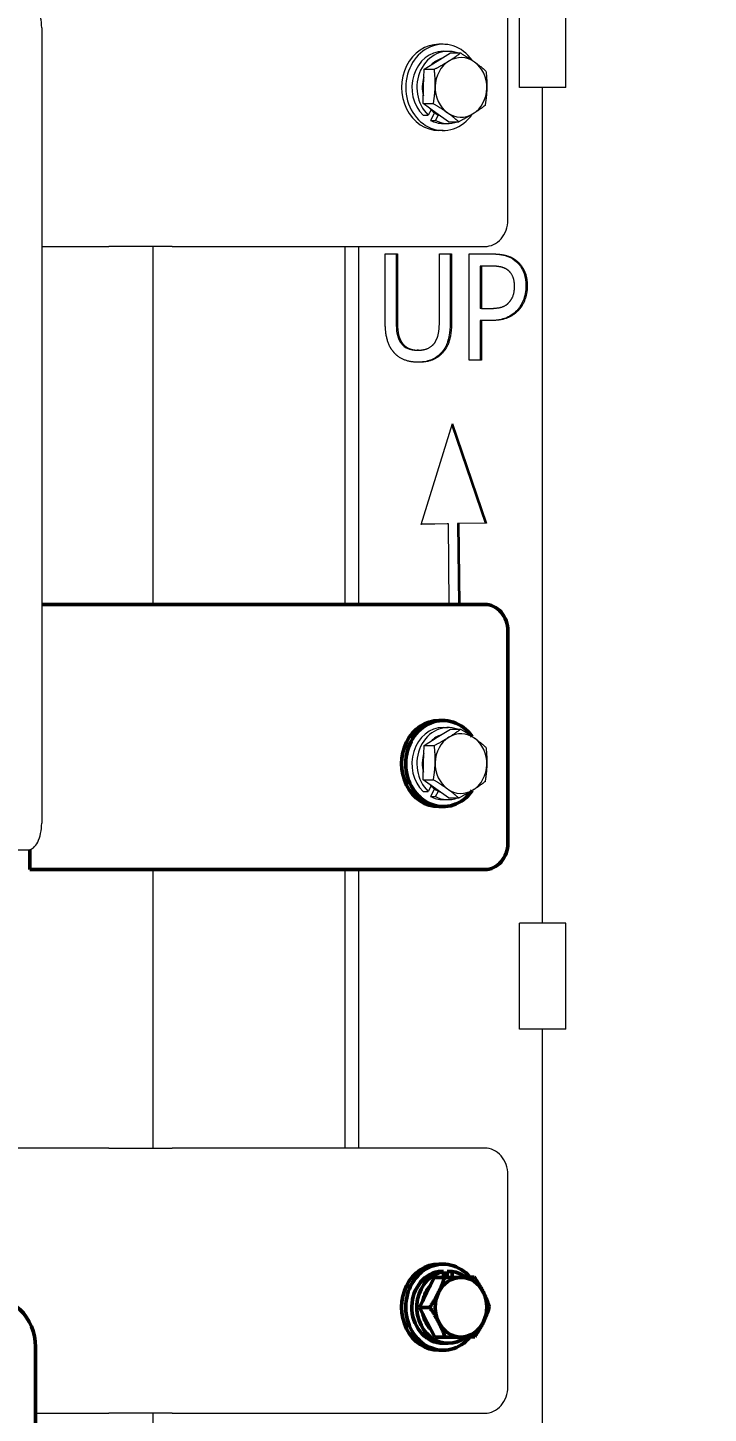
# Model space of a CAD drawing. Header units: inches. Extents: x 15 to 402, y 6 to 261.
# Drawn here: x 290.75 to 297.16, y 94.76 to 107.83 of the extents above; entities that cross this region are included whole.
import ezdxf

# ---------------------------------------------------------------- set-up
doc = ezdxf.new("R2010")
doc.units = ezdxf.units.IN
doc.header["$LTSCALE"] = 12
doc.header["$MEASUREMENT"] = 0
doc.layers.add('Dimension (ANSI)', color=7, linetype='Continuous', lineweight=25)
doc.layers.add('Visible (ANSI)', color=7, linetype='Continuous', lineweight=50)
doc.styles.add('MEMCOR Medium', font='arial.ttf')
doc.dimstyles.new('Default (ANSI)', dxfattribs={"dimscale": 12, "dimtxt": 0.15, "dimasz": 0.098425, "dimexe": 0.125, "dimexo": 0.0625, "dimgap": 0.031496, "dimtad": 0, "dimtih": 1, "dimtoh": 1, "dimdec": 4, "dimrnd": 1e-08, "dimzin": 3, "dimdsep": 46, "dimlunit": 5, "dimtxsty": 'MEMCOR Medium', "dimcen": 0.09, "dimdle": 0.393701, "dimclrd": 256, "dimclre": 256, "dimclrt": 256, "dimadec": 0, "dimazin": 1, "dimtfac": 0.8, "dimtofl": 0, "dimtmove": 0, "dimatfit": 3, "dimfxl": 1, "dimfrac": 1, "dimtolj": 1, "dimtzin": 4, "dimlwd": -1, "dimlwe": -1, "dimarcsym": 0})

# ---------------------------------------------------------------- blocks, each defined once
blk = doc.blocks.new('*D27')
at = {"layer": 'Defpoints', "color": 0, "transparency": 16777216}
for p in [(303.179, 130.769), (255.165, 40.014), (282.974, 40.014)]:
    blk.add_point(p, dxfattribs=at)
at = {"layer": 'Dimension (ANSI)', "transparency": 16777216}
for p, q in [((302.429, 130.769), (253.665, 130.769)), ((255.165, 129.588), (255.165, 91.538)), ((255.165, 41.195), (255.165, 79.246)), ((282.224, 40.014), (253.665, 40.014))]:
    blk.add_line(p, q, dxfattribs=at)
for points in [[(254.968, 129.588), (255.362, 129.588), (255.165, 130.769)], [(254.968, 41.195), (255.362, 41.195), (255.165, 40.014)]]:
    blk.add_solid(points, dxfattribs=at)
at = {"layer": 'Dimension (ANSI)', "transparency": 16777216, "char_height": 1.8, "attachment_point": 5, "style": 'MEMCOR Medium'}
for s, insert in [('\\A1; \\fArial|b0|i0;\\H1.8000;90{\\H0.8x;\\S3#4;} in', (255.165, 87.241)), ('\\A1;[2305.2 mm]{\\P\\fArial|b0|i0;\\H1.8000;SHIPPING HEIGHT\\P\\fArial|b0|i0;\\H1.8000;REF.}', (255.165, 81.095))]:
    blk.add_mtext(s, dxfattribs=dict(at, insert=insert))

msp = doc.modelspace()

# ---------------------------------------------------------------- linework, layer by layer
at = {"layer": 'Visible (ANSI)', "linetype": 'Continuous', "lineweight": 18}
for p, q in [((295.384358, 107.264122), (295.384358, 108.264122)), ((295.820445, 107.264122), (295.820445, 108.264122)), ((295.274956, 106.014122), (295.274956, 108.014122)), ((290.883116, 107.826622), (290.883116, 100.326622)), ((294.665437, 107.670122), (294.625437, 107.670122)), ((294.486019, 107.434917), (294.609798, 107.511678)), ((294.609798, 107.511678), (294.733576, 107.588439)), ((294.665437, 107.604122), (294.712437, 107.604122)), ((294.733576, 107.588439), (294.830027, 107.588439)), ((294.481701, 107.272759), (294.486019, 107.434917)), ((294.486019, 107.434917), (294.58247, 107.434917)), ((294.477383, 107.1106), (294.481701, 107.272759)), ((295.820445, 107.264122), (295.384358, 107.264122)), ((295.600864, 99.384122), (295.600864, 107.264122)), ((294.477325, 107.002553), (294.524325, 107.002553)), ((294.477383, 107.1106), (294.573834, 107.1106)), ((294.596843, 107.025202), (294.477383, 107.1106)), ((294.551537, 107.053308), (294.524325, 107.002553)), ((294.584972, 107.024753), (294.546541, 106.953073)), ((294.593541, 106.953073), (294.620753, 107.003828)), ((294.716302, 106.939804), (294.596843, 107.025202)), ((294.546541, 106.953073), (294.593541, 106.953073)), ((294.665437, 106.858122), (294.625437, 106.858122)), ((294.665437, 106.924122), (294.712437, 106.924122)), ((294.716302, 106.939804), (294.812754, 106.939804)), ((290.883116, 105.764122), (291.514721, 105.764122)), ((292.112357, 105.764122), (291.514721, 105.764122)), ((291.930128, 105.764122), (291.930128, 102.389122)), ((291.932165, 102.389122), (291.932165, 105.764122)), ((292.112357, 105.764122), (295.05845, 105.764122)), ((293.743813, 102.389122), (293.743813, 105.764122)), ((293.868813, 105.764122), (293.868813, 102.389122)), ((294.119215, 105.069965), (294.119215, 105.693952)), ((294.119215, 105.693952), (294.234311, 105.693952)), ((294.221811, 105.693952), (294.221811, 105.069965)), ((294.234311, 105.693952), (294.234311, 105.069965)), ((294.630829, 105.066724), (294.630829, 105.693952)), ((294.630829, 105.693952), (294.745925, 105.693952)), ((294.733425, 105.693952), (294.733425, 105.069965)), ((294.745925, 105.693952), (294.745925, 105.069965)), ((294.910849, 104.693952), (294.910849, 105.693952)), ((294.910849, 105.693952), (295.128408, 105.693952)), ((295.025945, 105.578879), (295.013445, 105.578879)), ((295.013445, 105.578879), (295.013445, 105.180176)), ((295.025945, 105.578879), (295.025945, 105.180176)), ((295.12139, 105.578879), (295.025945, 105.578879)), ((295.025945, 105.180176), (295.013445, 105.180176)), ((295.025945, 105.180176), (295.104547, 105.180176)), ((295.025945, 105.066724), (295.013445, 105.066724)), ((295.013445, 105.066724), (295.013445, 104.693952)), ((295.123495, 105.066724), (295.025945, 105.066724)), ((295.025945, 105.066724), (295.025945, 104.693952)), ((294.432219, 104.786335), (294.419719, 104.786335)), ((295.025945, 104.693952), (294.910849, 104.693952)), ((294.458221, 103.144579), (294.752922, 104.096782)), ((294.746966, 104.077538), (295.060381, 103.155855)), ((294.752922, 104.096782), (295.072881, 103.155855)), ((294.714714, 103.15008), (294.458221, 103.144579)), ((294.702214, 103.15008), (294.458305, 103.144849)), ((294.714714, 103.15008), (294.702214, 103.15008)), ((294.723534, 102.389122), (294.714714, 103.15008)), ((295.060381, 103.155855), (294.800326, 103.151662)), ((294.800326, 103.151662), (294.810315, 102.389122)), ((294.812826, 103.151662), (294.800326, 103.151662)), ((295.072881, 103.155855), (294.812826, 103.151662)), ((294.812826, 103.151662), (294.822815, 102.389122)), ((295.072881, 103.155855), (295.060381, 103.155855)), ((294.486019, 101.059917), (294.609798, 101.136678)), ((294.609798, 101.136678), (294.733576, 101.213439)), ((294.665437, 101.229122), (294.712437, 101.229122)), ((294.733576, 101.213439), (294.830027, 101.213439)), ((294.481701, 100.897759), (294.486019, 101.059917)), ((294.486019, 101.059917), (294.58247, 101.059917)), ((294.477383, 100.7356), (294.481701, 100.897759)), ((294.477383, 100.7356), (294.573834, 100.7356)), ((294.596843, 100.650202), (294.477383, 100.7356)), ((294.477325, 100.627553), (294.524325, 100.627553)), ((294.551537, 100.678308), (294.524325, 100.627553)), ((294.584972, 100.649753), (294.546541, 100.578073)), ((294.593541, 100.578073), (294.620753, 100.628828)), ((294.716302, 100.564804), (294.596843, 100.650202)), ((294.546541, 100.578073), (294.593541, 100.578073)), ((294.665437, 100.549122), (294.712437, 100.549122)), ((294.716302, 100.564804), (294.812754, 100.564804)), ((290.433356, 100.076622), (290.758116, 100.076622)), ((291.930128, 99.889122), (291.930128, 97.264122)), ((291.932165, 97.264122), (291.932165, 99.889122)), ((293.743813, 97.264122), (293.743813, 99.889122)), ((293.868813, 99.889122), (293.868813, 97.264122)), ((295.820445, 99.384122), (295.384358, 99.384122)), ((295.384358, 98.384122), (295.384358, 99.384122)), ((295.820445, 98.384122), (295.820445, 99.384122)), ((295.820445, 98.384122), (295.384358, 98.384122)), ((295.600864, 90.504122), (295.600864, 98.384122)), ((291.514721, 97.264122), (290.508043, 97.264122)), ((291.514721, 97.264122), (292.112357, 97.264122)), ((295.05845, 97.264122), (292.112357, 97.264122)), ((295.274956, 95.014122), (295.274956, 97.014122)), ((290.825103, 94.764122), (291.514721, 94.764122)), ((292.112357, 94.764122), (291.514721, 94.764122)), ((291.930128, 94.764122), (291.930128, 81.014122)), ((291.932165, 81.014122), (291.932165, 94.764122)), ((292.112357, 94.764122), (295.05845, 94.764122))]:
    msp.add_line(p, q, dxfattribs=at)
at = {"layer": 'Visible (ANSI)'}
for p, q in [((291.514721, 102.389122), (290.883116, 102.389122)), ((291.514721, 102.389122), (292.112357, 102.389122)), ((295.05845, 102.389122), (292.112357, 102.389122)), ((295.274956, 100.139122), (295.274956, 102.139122)), ((294.665437, 101.295122), (294.625437, 101.295122)), ((294.665437, 100.483122), (294.625437, 100.483122)), ((290.773043, 100.078411), (290.773043, 99.889122)), ((290.773043, 99.889122), (291.514721, 99.889122)), ((292.112357, 99.889122), (291.514721, 99.889122)), ((292.112357, 99.889122), (295.05845, 99.889122)), ((294.665437, 96.170122), (294.625437, 96.170122)), ((294.513042, 95.902302), (294.582132, 96.043567)), ((294.582132, 96.043567), (294.722626, 96.045109)), ((294.582132, 96.043567), (294.678583, 96.043567)), ((294.621964, 96.100396), (294.668964, 96.100396)), ((294.668964, 96.100396), (294.669424, 96.044525)), ((294.703367, 96.101289), (294.750367, 96.101289)), ((294.703367, 96.101289), (294.70383, 96.044946)), ((294.723783, 96.045122), (294.712437, 96.045122)), ((294.722626, 96.045109), (294.86312, 96.046651)), ((294.750827, 96.045419), (294.750367, 96.101289)), ((294.86312, 96.046651), (294.959571, 96.046651)), ((294.443952, 95.761038), (294.513042, 95.902302)), ((294.515355, 95.621315), (294.443952, 95.761038)), ((294.443952, 95.761038), (294.540403, 95.761038)), ((294.586759, 95.481593), (294.515355, 95.621315)), ((290.825103, 79.889122), (290.825103, 95.389122)), ((294.586759, 95.481593), (294.68321, 95.481593)), ((294.665437, 95.358122), (294.625437, 95.358122)), ((294.665437, 95.424122), (294.712437, 95.424122))]:
    msp.add_line(p, q, dxfattribs=at)
msp.add_arc((290.325103, 95.389122), 0.5, 0, 90, dxfattribs=at)
at = {"layer": 'Visible (ANSI)', "linetype": 'Continuous', "lineweight": 18}
for centre, major_axis, ratio, start_param, end_param in [((290.758116, 107.826622), (0, 0.25), 0.5, 4.71238898, 6.283185307), ((294.625437, 107.264122), (0, 0.406), 0.866025404, 0, 3.141592675), ((294.665437, 107.264122), (0, 0.406), 0.866025404, 5.391572025, 10.323449947), ((294.712437, 107.264122), (0, 0.34), 0.866025404, 5.978279256, 8.731759326), ((294.665437, 107.264122), (0, 0.34), 0.866025404, 0, 2.448574019), ((294.712437, 107.264122), (0, 0.281), 0.866025404, 0.271922069, 0.713794523), ((294.833939, 107.264122), (0, -0.281), 0.866025404, 3.63445095, 4.681648501), ((294.833939, 107.264122), (0, 0.281), 0.866025404, 5.728846052, 6.776043603), ((294.833939, 107.264122), (0, 0.281), 0.866025404, 4.681648501, 5.728846052), ((294.712437, 107.264122), (0, 0.281), 0.866025404, 1.218201593, 1.861910101), ((294.833939, 107.264122), (0, -0.281), 0.866025404, 4.681648501, 5.728846052), ((294.833939, 107.264122), (0, 0.281), 0.866025404, 3.63445095, 4.681648501), ((294.712437, 107.264122), (0, -0.281), 0.866025404, 5.49575819, 5.961933914), ((294.833939, 107.264122), (0, -0.281), 0.866025404, 5.728846052, 6.776043603), ((294.665437, 107.264122), (0, -0.34), 0.866025404, 5.867525432, 6.283185307), ((294.712437, 107.264122), (0, -0.34), 0.866025404, 5.867525432, 6.588091358), ((295.05845, 106.014122), (0, -0.25), 0.866025404, 0, 1.570796327), ((294.712437, 100.889122), (0, 0.34), 0.866025404, 5.978279256, 8.731759326), ((294.665437, 100.889122), (0, 0.34), 0.866025404, 0, 2.448574019), ((294.712437, 100.889122), (0, 0.281), 0.866025404, 0.271922069, 0.713794523), ((294.833939, 100.889122), (0, -0.281), 0.866025404, 3.63445095, 4.681648501), ((294.833939, 100.889122), (0, 0.281), 0.866025404, 5.728846052, 6.776043603), ((294.833939, 100.889122), (0, 0.281), 0.866025404, 4.681648501, 5.728846052), ((294.712437, 100.889122), (0, 0.281), 0.866025404, 1.218201593, 1.861910101), ((294.833939, 100.889122), (0, -0.281), 0.866025404, 4.681648501, 5.728846052), ((294.833939, 100.889122), (0, 0.281), 0.866025404, 3.63445095, 4.681648501), ((294.712437, 100.889122), (0, -0.281), 0.866025404, 5.49575819, 5.961933914), ((294.833939, 100.889122), (0, -0.281), 0.866025404, 5.728846052, 6.776043603), ((294.665437, 100.889122), (0, -0.34), 0.866025404, 5.867525432, 6.283185307), ((294.712437, 100.889122), (0, -0.34), 0.866025404, 5.867525432, 6.588091358), ((290.758116, 100.326622), (0, -0.25), 0.5, 0, 1.570796327), ((295.05845, 97.014122), (0, 0.25), 0.866025404, 4.71238898, 6.283185307), ((295.05845, 95.014122), (0, -0.25), 0.866025404, 0, 1.570796327)]:
    msp.add_ellipse(centre, major_axis=major_axis, ratio=ratio, start_param=start_param, end_param=end_param, dxfattribs=at)
at = {"layer": 'Visible (ANSI)'}
for centre, major_axis, start_param, end_param in [((295.05845, 102.139122), (0, 0.25), 4.71238898, 6.283185307), ((294.625437, 100.889122), (0, 0.406), 0, 3.141592654), ((294.665437, 100.889122), (0, 0.406), 5.391572025, 10.323449947), ((295.05845, 100.139122), (0, -0.25), 0, 1.570796327), ((294.625437, 95.764122), (0, 0.406), 0, 3.141592654), ((294.665437, 95.764122), (0, 0.406), 5.482040806, 10.234527939), ((294.665437, 95.764122), (0, 0.34), 0.148184853, 3.141592654), ((294.712437, 95.764122), (0, -0.34), 3.289777507, 6.883750477), ((294.833939, 95.764122), (0, 0.281), 0.009505474, 1.056703025), ((294.712437, 95.764122), (0, 0.281), 0, 0.040758135), ((294.712437, 95.764122), (0, 0.34), 5.693235931, 6.154011401), ((294.833939, 95.764122), (0, 0.281), 5.245493229, 6.292690781), ((294.712437, 95.764122), (0, 0.281), 0.756467487, 1.356938562), ((294.833939, 95.764122), (0, -0.281), 4.198295678, 5.245493229), ((294.833939, 95.764122), (0, 0.281), 4.198295678, 5.245493229), ((294.712437, 95.764122), (0, 0.281), 1.805320633, 2.402480519), ((294.833939, 95.764122), (0, -0.281), 5.245493229, 6.292690781), ((294.833939, 95.764122), (0, -0.281), 0.009505474, 1.056703025)]:
    msp.add_ellipse(centre, major_axis=major_axis, ratio=0.866025404, start_param=start_param, end_param=end_param, dxfattribs=at)
at = {"layer": 'Visible (ANSI)', "linetype": 'Continuous', "lineweight": 18}
for points in [[(294.58247, 107.434917), (294.661352, 107.476054), (294.718798, 107.511678)], [(294.718798, 107.511678), (294.776243, 107.547303), (294.830027, 107.588439)], [(294.830027, 107.588439), (294.906594, 107.542675), (294.962036, 107.503042)], [(294.590701, 107.272759), (294.592705, 107.348017), (294.58247, 107.434917)], [(294.962036, 107.503042), (295.017477, 107.463408), (295.068947, 107.417644)], [(295.068947, 107.417644), (295.079182, 107.330743), (295.077177, 107.255485)], [(294.573834, 107.1106), (294.588697, 107.1975), (294.590701, 107.272759)], [(295.077177, 107.255485), (295.075173, 107.180227), (295.06031, 107.093326)], [(294.705843, 107.025202), (294.650401, 107.064835), (294.573834, 107.1106)], [(294.812754, 106.939804), (294.761284, 106.985569), (294.705843, 107.025202)], [(294.949081, 107.016565), (294.891635, 106.98094), (294.812754, 106.939804)], [(295.06031, 107.093326), (295.006526, 107.05219), (294.949081, 107.016565)], [(294.58247, 101.059917), (294.661352, 101.101054), (294.718798, 101.136678)], [(294.718798, 101.136678), (294.776243, 101.172303), (294.830027, 101.213439)], [(294.830027, 101.213439), (294.906594, 101.167675), (294.962036, 101.128042)], [(294.962036, 101.128042), (295.017477, 101.088408), (295.068947, 101.042644)], [(294.590701, 100.897759), (294.592705, 100.973017), (294.58247, 101.059917)], [(295.068947, 101.042644), (295.079182, 100.955743), (295.077177, 100.880485)], [(294.573834, 100.7356), (294.588697, 100.8225), (294.590701, 100.897759)], [(295.077177, 100.880485), (295.075173, 100.805227), (295.06031, 100.718326)], [(294.705843, 100.650202), (294.650401, 100.689835), (294.573834, 100.7356)], [(295.06031, 100.718326), (295.006526, 100.67719), (294.949081, 100.641565)], [(294.812754, 100.564804), (294.761284, 100.610569), (294.705843, 100.650202)], [(294.949081, 100.641565), (294.891635, 100.60594), (294.812754, 100.564804)]]:
    msp.add_rational_spline(points, [1, 1.0379548493, 1], degree=2, dxfattribs=at)
for points, knots in [([(295.115908, 105.693952), (295.150873, 105.693952), (295.204167, 105.69172), (295.284189, 105.668785), (295.314931, 105.653748), (295.342591, 105.631553)], [-0.7255066345, -0.7255066345, -0.7255066345, -0.7255066345, -0.2963664951, -0.2963664951, 0, 0, 0, 0]), ([(295.342591, 105.631553), (295.36157, 105.616626), (295.378479, 105.599038), (295.40462, 105.562208), (295.418084, 105.539648), (295.44101, 105.473219), (295.445756, 105.432628), (295.445756, 105.392494)], [-0.8444770711, -0.8444770711, -0.8444770711, -0.8444770711, -0.5445297246, -0.5445297246, -0.3058237555, -0.3058237555, 0, 0, 0, 0]), ([(295.445756, 105.392494), (295.445756, 105.36881), (295.443754, 105.345339), (295.434155, 105.292691), (295.426432, 105.270278), (295.408447, 105.223916), (295.391718, 105.195082), (295.369961, 105.170451)], [-0.4807015504, -0.4807015504, -0.4807015504, -0.4807015504, -0.3871149581, -0.3871149581, -0.2680978808, -0.2680978808, 0, 0, 0, 0]), ([(295.369961, 105.170451), (295.355046, 105.153499), (295.338769, 105.138525), (295.303177, 105.112446), (295.284207, 105.10168), (295.242586, 105.083623), (295.1967, 105.066724), (295.110995, 105.066724)], [-2.121990443, -2.121990443, -2.121990443, -2.121990443, -1.442842816, -1.442842816, -0.754099623, -0.754099623, 0, 0, 0, 0]), ([(294.221811, 105.069965), (294.221811, 105.004306), (294.226851, 104.968349), (294.235283, 104.920529), (294.24473, 104.893176), (294.259006, 104.868182)], [-0.371862003, -0.371862003, -0.371862003, -0.371862003, -0.2281453177, -0.2281453177, 0, 0, 0, 0]), ([(294.733425, 105.069965), (294.733425, 105.030018), (294.731427, 104.988881), (294.718913, 104.896437), (294.708341, 104.865718), (294.690808, 104.819338), (294.673268, 104.790236), (294.650612, 104.765265)], [-0.467674705, -0.467674705, -0.467674705, -0.467674705, -0.3856132751, -0.3856132751, -0.275578199, -0.275578199, 0, 0, 0, 0]), ([(294.259006, 104.868182), (294.267104, 104.854015), (294.276821, 104.841537), (294.30239, 104.817614), (294.316468, 104.809602), (294.355892, 104.790911), (294.388448, 104.786335), (294.419719, 104.786335)], [-0.4545311978, -0.4545311978, -0.4545311978, -0.4545311978, -0.3744036195, -0.3744036195, -0.2751501522, -0.2751501522, 0, 0, 0, 0]), ([(294.650612, 104.765265), (294.636967, 104.749776), (294.622078, 104.736088), (294.589653, 104.712585), (294.572489, 104.703044), (294.532638, 104.686525), (294.49311, 104.673695), (294.426133, 104.672919)], [-1.621814164, -1.621814164, -1.621814164, -1.621814164, -1.122952591, -1.122952591, -0.623679835, -0.623679835, -0.019053199, -0.019053199, -0.019053199, -0.019053199])]:
    msp.add_open_spline(points, degree=3, knots=knots, dxfattribs=at)
for points in [[(295.128408, 105.693952), (295.205606, 105.693952), (295.313684, 105.664779), (295.355091, 105.631553)], [(295.275787, 105.540792), (295.248416, 105.561861), (295.175429, 105.578879), (295.12139, 105.578879)], [(295.355091, 105.631553), (295.403515, 105.593466), (295.458256, 105.475962), (295.458256, 105.392494)], [(295.338247, 105.388442), (295.338247, 105.440306), (295.307368, 105.516481), (295.275787, 105.540792)], [(295.289121, 105.240143), (295.315088, 105.270127), (295.338247, 105.34063), (295.338247, 105.388442)], [(295.458256, 105.392494), (295.458256, 105.327664), (295.418253, 105.21097), (295.382461, 105.170451)], [(295.104547, 105.180176), (295.174727, 105.180176), (295.261049, 105.206108), (295.289121, 105.240143)], [(295.382461, 105.170451), (295.337545, 105.119398), (295.216133, 105.066724), (295.123495, 105.066724)], [(294.202028, 104.765265), (294.15641, 104.817129), (294.119215, 104.962996), (294.119215, 105.069965)], [(294.234311, 105.069965), (294.234311, 105.000273), (294.24975, 104.90627), (294.271506, 104.868182)], [(294.593634, 104.868182), (294.61539, 104.90627), (294.630829, 104.999463), (294.630829, 105.066724)], [(294.745925, 105.069965), (294.745925, 104.965427), (294.709431, 104.816318), (294.663112, 104.765265)], [(294.432219, 104.672882), (294.355722, 104.672882), (294.24203, 104.719074), (294.202028, 104.765265)], [(294.271506, 104.868182), (294.294666, 104.827664), (294.374671, 104.786335), (294.432219, 104.786335)], [(294.432219, 104.786335), (294.486258, 104.786335), (294.570474, 104.827664), (294.593634, 104.868182)], [(294.663112, 104.765265), (294.621706, 104.718263), (294.512225, 104.672882), (294.432219, 104.672882)]]:
    msp.add_open_spline(points, degree=2, dxfattribs=at)
at = {"layer": 'Visible (ANSI)'}
for points in [[(294.622042, 95.902302), (294.654107, 95.967864), (294.678583, 96.043567)], [(294.678583, 96.043567), (294.766423, 96.044394), (294.831626, 96.045109)], [(294.831626, 96.045109), (294.896829, 96.045825), (294.959571, 96.046651)], [(294.959571, 96.046651), (295.010385, 95.971774), (295.043523, 95.906929)], [(294.540403, 95.761038), (294.589977, 95.836741), (294.622042, 95.902302)], [(295.043523, 95.906929), (295.076662, 95.842083), (295.102378, 95.767206)], [(294.624355, 95.621315), (294.591217, 95.686161), (294.540403, 95.761038)], [(295.102378, 95.767206), (295.077901, 95.691503), (295.045836, 95.625941)], [(294.68321, 95.481593), (294.657494, 95.55647), (294.624355, 95.621315)], [(295.045836, 95.625941), (295.013771, 95.56038), (294.964197, 95.484677)], [(294.836252, 95.483135), (294.771049, 95.482419), (294.68321, 95.481593)], [(294.964197, 95.484677), (294.901456, 95.48385), (294.836252, 95.483135)]]:
    msp.add_rational_spline(points, [1, 1.0379548493, 1], degree=2, dxfattribs=at)

# ---------------------------------------------------------------- dimensions: what is measured, and where the dimension line sits
at = {"layer": 'Dimension (ANSI)'}
dim = msp.add_linear_dim(base=(255.165265, 40.014122), p1=(303.178631, 130.769122), p2=(282.97425, 40.014122), angle=90, text=' \\fArial|b0|i0;\\H1.8000;<> in\\X[2305.2 mm]{\\P\\fArial|b0|i0;\\H1.8000;SHIPPING HEIGHT\\P\\fArial|b0|i0;\\H1.8000;REF.}', dimstyle='Default (ANSI)', override={"dimgap": 0.031496, "dimdec": 4, "dimpost": '', "dimtol": 0, "dimlim": 0, "dimtp": 0, "dimtm": 0, "dimtdec": 2, "dimatfit": 1}, dxfattribs=at)
dim.commit()
dim.dimension.update_dxf_attribs({"geometry": '*D27', "text_midpoint": (255.165265, 85.391622), "dimtype": 160})

doc.saveas('drawing.dxf')
